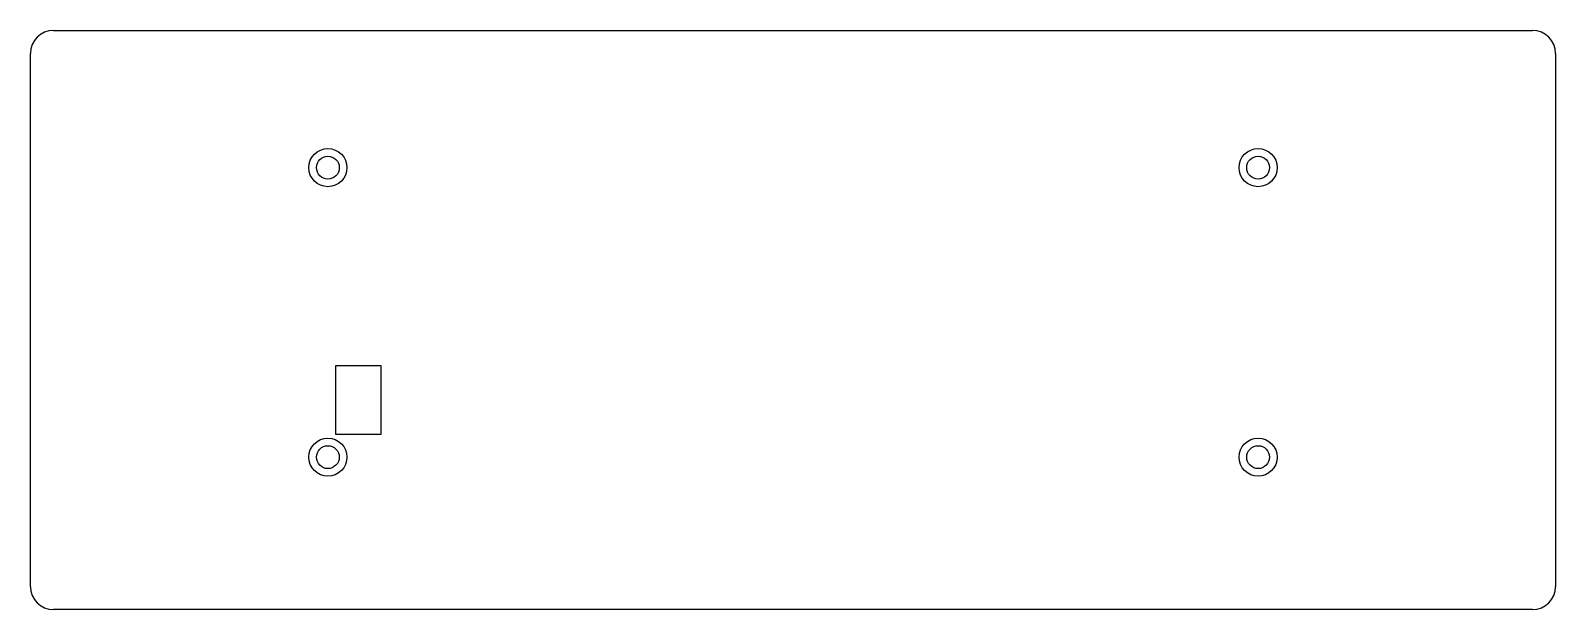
# Model space of a CAD drawing. Header units: millimetres. Extents: x -10 to 190, y -10 to 66.
import ezdxf

# ---------------------------------------------------------------- set-up
doc = ezdxf.new("R2010")
doc.units = ezdxf.units.MM

msp = doc.modelspace()

# ---------------------------------------------------------------- linework, layer by layer
for p, q in [((-7, 66.5), (187, 66.5)), ((-10, -6.5), (-10, 63.5)), ((190, 63.5), (190, -6.5)), ((36, 22.5), (30, 22.5)), ((30, 22.5), (30, 13.5)), ((36, 13.5), (36, 22.5)), ((30, 13.5), (36, 13.5)), ((187, -9.5), (-7, -9.5))]:
    msp.add_line(p, q)
for centre, radius in [((29, 48.5), 2.5), ((29, 48.5), 1.5), ((151, 48.5), 2.5), ((151, 48.5), 1.5), ((29, 10.5), 2.5), ((29, 10.5), 1.5), ((151, 10.5), 2.5), ((151, 10.5), 1.5)]:
    msp.add_circle(centre, radius)
for centre, start, end in [((-7, 63.5), 90, 180), ((187, 63.5), 0, 90), ((-7, -6.5), 180, 270), ((187, -6.5), 270, 0)]:
    msp.add_arc(centre, 3, start, end)

doc.saveas('drawing.dxf')
